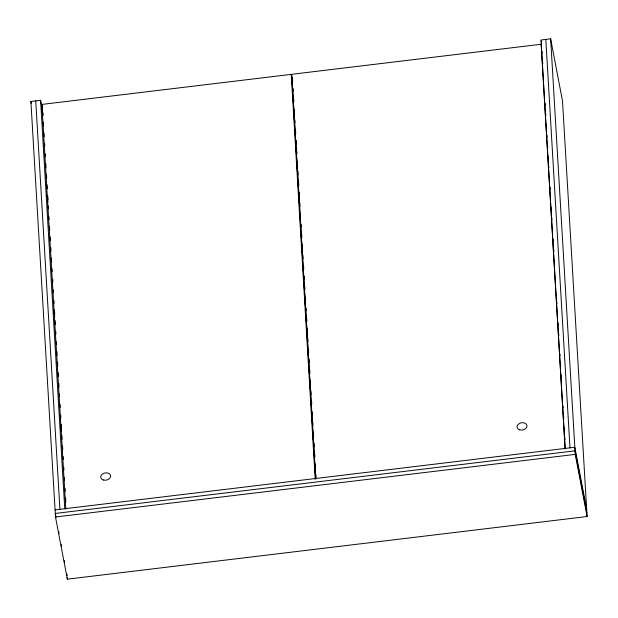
<?xml version="1.0" encoding="UTF-8"?>
<svg xmlns="http://www.w3.org/2000/svg" width="618" height="618" viewBox="0 0 618 618"><rect width="100%" height="100%" fill="white"/><g stroke="black" fill="none" stroke-linecap="round" stroke-linejoin="round"><path stroke-width="0.93" d="M565.146 448.429L540.974 40.008L550.646 38.841L562.504 100.997L587.1 516.524L67.354 579.159L55.496 517.003L30.9 101.476L40.579 100.309L42.372 109.726M65.825 509.132L41.87 104.419L291.24 74.369L291.711 76.841M55.072 509.896L574.825 447.262L586.683 509.417M55.496 517.003L575.242 454.377L587.1 516.524M541.152 40.95L541.692 43.778M586.891 512.971L575.034 450.823L55.288 513.45L56.006 517.22M41.87 104.419L42.341 106.883M42.928 115.072L41.993 107.748M30.9 101.476L31.263 103.361M47.377 196.57L47.918 199.405M47.949 202.016L47.2 195.628M54.701 313.967L53.975 310.182L54.732 316.578M61.506 431.117L60.757 424.728L61.476 428.506L61.267 424.736M58.695 531.341L59.058 533.226M61.213 544.528L61.576 546.405M64.264 560.534L64.627 562.419M66.783 573.713L67.138 575.597M550.646 38.841L575.242 454.377M545.81 39.428L569.981 447.849M542.017 51.402L542.133 53.326M542.65 62.001L542.759 63.924M545.099 103.438L545.215 105.361M545.725 114.036L545.841 115.96M546.351 124.635L546.466 126.559M546.984 135.234L547.092 137.165M547.61 145.833L547.726 147.764M548.236 156.431L548.351 158.362M548.807 166.072L548.923 167.996M549.433 176.671L549.549 178.594M550.059 187.269L550.174 189.193M551.256 207.509L551.372 209.432M551.889 218.108L551.998 220.031M552.515 228.706L552.631 230.63M553.141 239.305L553.257 241.229M553.767 249.904L553.882 251.835M554.392 260.502L554.508 262.434M556.849 301.939L556.965 303.863M557.475 312.538L557.59 314.469M558.1 323.137L558.216 325.068M558.734 333.735L558.842 335.667M559.931 353.975L560.039 355.898M560.557 364.574L560.673 366.497M561.183 375.172L561.298 377.104M563.006 406.011L563.122 407.934M563.639 416.609L563.747 418.533M564.265 427.208L564.381 429.131M564.891 437.807L565.006 439.738M565.115 448.969L541.159 44.249L291.796 74.299L315.752 479.012M292.422 77.598L292.654 81.452M293.048 88.196L293.218 91.085M293.674 98.795L293.851 101.684M294.307 109.394L294.477 112.283M294.933 119.992L295.103 122.882M295.504 129.633L295.728 133.488M296.13 140.232L296.354 144.087M296.756 150.831L296.926 153.72M297.382 161.429L297.559 164.318M297.953 171.062L298.185 174.917M298.579 181.669L298.811 185.516M299.212 192.268L299.436 196.122M299.838 202.866L300.062 206.721M300.464 213.465L300.634 216.354M301.09 224.064L301.26 226.953M301.661 233.697L301.893 237.551M302.287 244.303L302.519 248.15M302.92 254.902L303.144 258.757M303.546 265.501L303.77 269.355M304.172 276.099L304.342 278.988M304.798 286.698L304.968 289.587M305.423 297.297L305.601 300.186M306.057 307.895L306.227 310.792M306.621 317.536L306.852 321.391M307.254 328.135L307.478 331.99M307.88 338.734L308.05 341.623M308.506 349.332L308.676 352.221M309.077 358.965L309.301 362.82M309.703 369.572L309.935 373.426M310.329 380.17L310.56 384.025M310.962 390.769L311.186 394.624M311.588 401.368L311.758 404.257M312.214 411.967L312.384 414.856M312.839 422.565L313.009 425.454M313.411 432.206L313.643 436.061M314.037 442.805L314.268 446.66M314.67 453.403L314.894 457.258M315.296 464.002L315.466 466.891M315.922 474.601L316.092 477.49M291.866 77.659L315.597 478.525M291.24 74.369L315.195 479.081M42.789 112.53L42.959 115.419M43.353 122.163L43.584 126.018M43.986 132.762L44.21 136.617M44.612 143.361L44.782 146.257M45.238 153.967L45.408 156.856M45.809 163.6L46.033 167.455M46.435 174.199L46.667 178.054M47.061 184.797L47.292 188.652M47.694 195.396L47.918 199.251M48.32 206.003L48.49 208.892M48.946 216.601L49.116 219.49M49.517 226.234L49.741 230.089M50.143 236.833L50.375 240.688M50.769 247.432L51 251.287M51.394 258.03L51.626 261.885M52.028 268.637L52.198 271.526M52.654 279.236L52.824 282.125M53.279 289.834L53.449 292.723M53.905 300.433L54.075 303.322M54.477 310.066L54.708 313.921M55.102 320.665L55.334 324.52M55.736 331.271L55.906 334.16M56.362 341.87L56.532 344.759M56.933 351.503L57.157 355.358M57.559 362.102L57.783 365.956M58.185 372.7L58.416 376.555M58.81 383.299L59.042 387.154M59.444 393.905L59.614 396.795M60.07 404.504L60.24 407.393M60.695 415.103L60.865 417.992M61.893 435.335L62.124 439.189M62.518 445.933L62.75 449.788M63.144 456.54L63.322 459.429M63.778 467.138L63.948 470.028M64.403 477.737L64.573 480.626M65.029 488.336L65.199 491.225M65.601 497.969L65.825 501.824M40.579 100.309L64.751 508.73M67.246 577.374L67.354 579.159M35.736 100.888L59.915 509.309M519.715 429.842A5.029 3.654 -10.8 0 0 527 425.771A5.029 3.654 -10.8 0 0 519.336 423.508A5.029 3.654 -10.8 0 0 519.715 429.842M103.361 480.016A5.029 3.654 -10.8 0 0 110.645 475.945A5.029 3.654 -10.8 0 0 102.982 473.674A5.029 3.654 -10.8 0 0 103.361 480.016"/></g></svg>
